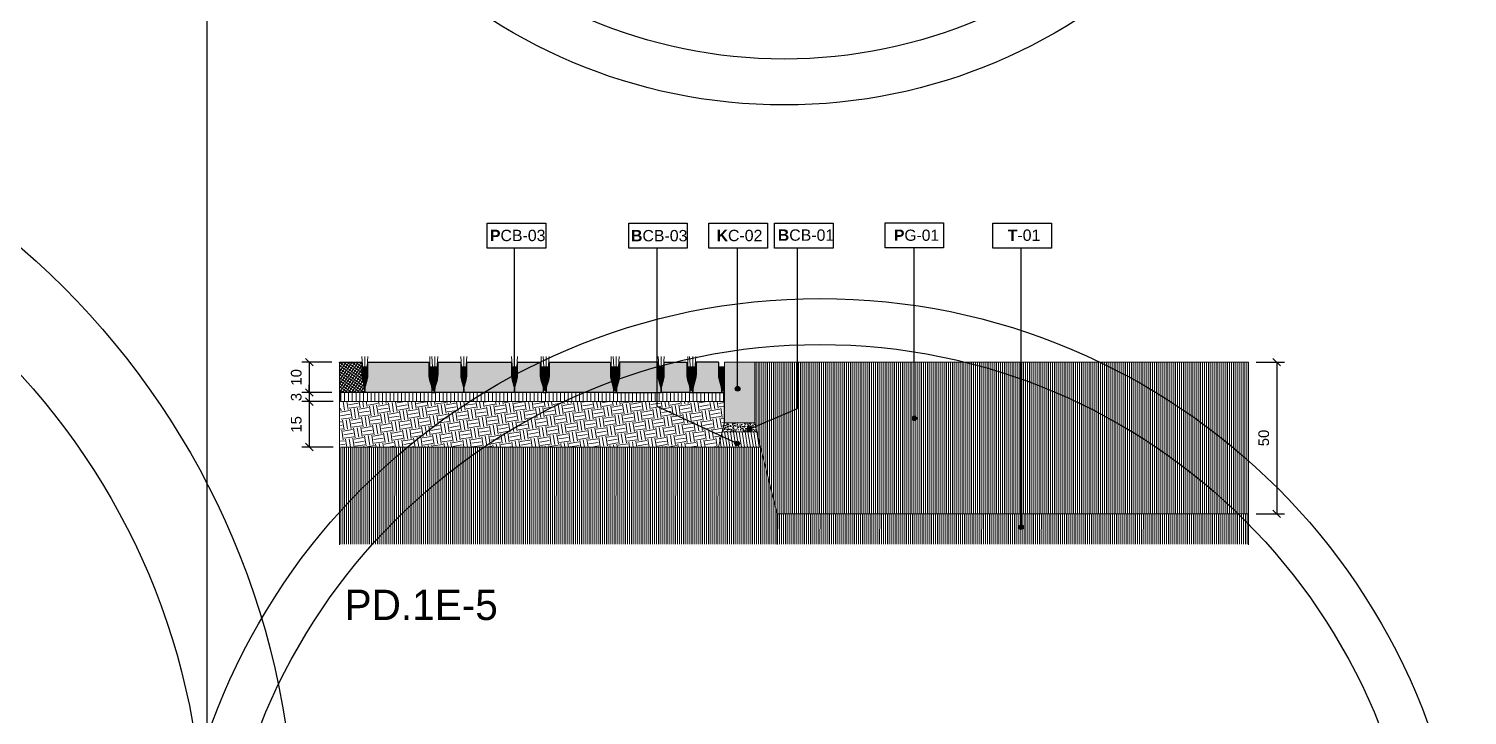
# Model space of a CAD drawing. Header units: metres. Extents: x -325 to 301, y -147 to 149.
# Drawn here: x 21.646 to 26.392, y 76.882 to 79.145 of the extents above; entities that cross this region are included whole.
import ezdxf

# ---------------------------------------------------------------- set-up
doc = ezdxf.new("R2010")
doc.units = ezdxf.units.M
doc.layers.get('Defpoints').update_dxf_attribs({"lineweight": 13})
doc.layers.add('-aux', color=50, linetype='Continuous', plot=False)
doc.layers.add('-AUX_MON', color=3, linetype='Continuous', plot=False)
doc.layers.add('0-TX-1_25', color=7, linetype='Continuous', true_color=0x3f4f7f)
doc.layers.add('3-TR-paviment fort', color=7, linetype='Continuous', true_color=0xd1d1d1)
for name, color, linetype, lineweight, true_color in [('03-TR-Paviment_01_Compacted Ground', 7, 'Continuous', 5, 0xc5a967), ('03-TR-Paviment_05_Open Joint Precast Pavements', 7, 'Continuous', 5, 0xb3b3b3), ('3- TR terra vegetal', 7, 'Continuous', 0, 0xbea68e), ('3-TR sorra granitica', 7, 'Continuous', 0, 0xf2dac9), ('3-TR tot_u', 7, 'Continuous', 5, 0x787878)]:
    doc.layers.add(name, color=color, linetype=linetype, lineweight=lineweight, true_color=true_color)
for name, color, linetype, lineweight in [('1-CM', 7, 'Continuous', 0), ('1-L-GESPA', 64, 'Continuous', 0), ('2-L-secció', 1, 'Continuous', 0), ('3-TR Formigó', 252, 'Continuous', 0), ('3-TR Seleccionat', 44, 'Continuous', 0), ('3-TR Tot-u', 37, 'Continuous', 0)]:
    doc.layers.add(name, color=color, linetype=linetype, lineweight=lineweight)
for name, color, linetype in [('1-L- kodolé', 7, 'Continuous'), ('A-KEYPLAN_HATCH', 7, 'Continuous'), ('A_TEXT_2', 7, 'Continuous')]:
    doc.layers.add(name, color=color, linetype=linetype)
doc.styles.add('Arial_4', font='arial.ttf', dxfattribs={"height": 1.8})
doc.styles.get("Standard").update_dxf_attribs({"font": 'arial.ttf'})
doc.styles.add('x-llegenda materials$0$ENGRAVERS', font='TT0586M.TTF')
doc.dimstyles.new('ISO-25', dxfattribs={"dimtxt": 0.1, "dimasz": 0.1, "dimexe": 0.1, "dimexo": 0.1, "dimgap": 0.1, "dimtad": 1, "dimdec": 0, "dimlfac": 100, "dimzin": 9, "dimtxsty": 'Standard', "dimblk": 'OBLIQUE', "dimcen": 0.1, "dimadec": 0, "dimazin": 0, "dimtfac": 1, "dimtdec": 0, "dimtmove": 0, "dimatfit": 3, "dimldrblk": 'OBLIQUE', "dimfxl": 1, "dimarcsym": 0})
pattern_1 = [(2e-08, (33.2248528, 71.796012), (-9e-13, 0.0025), [])]
pattern_2 = [(2e-08, (75.016862, 54.2084621), (-9e-13, 0.0025), [])]
pattern_3 = [(270, (-0.097126, -4.985418), (0.00635, -9e-19), [])]

# ---------------------------------------------------------------- blocks, each defined once
blk = doc.blocks.new('hatch keyplan 2')
at = {"layer": 'A-KEYPLAN_HATCH'}
blk.add_lwpolyline([(0, 0.00548), (0.01287, 0.00548), (0.01287, 0), (0, 0)], close=True, dxfattribs=at)
blk = doc.blocks.new('hatch keyplan')
at = {"layer": 'A-KEYPLAN_HATCH'}
blk.add_blockref('hatch keyplan 2', (1.43058, 0.85215), dxfattribs=at)
blk = doc.blocks.new('B-CB03')
at = {"layer": 'A-KEYPLAN_HATCH'}
blk.add_blockref('hatch keyplan', (-1.43058, -0.85215), dxfattribs=at)
at = {"layer": 'A_TEXT_2', "insert": (-0.0008, 0.00398), "char_height": 0.0025, "attachment_point": 1}
blk.add_mtext_dynamic_manual_height_columns('\\pi0.00128;{\\fArial|b1|i0|c0|p34;B}CB-03', width=0.0145619, gutter_width=0.015, heights=[0], dxfattribs=at)
blk = doc.blocks.new('K01B')
at = {"layer": 'A-KEYPLAN_HATCH'}
blk.add_blockref('hatch keyplan', (-1.43058, -0.85215), dxfattribs=at)
at = {"layer": 'A_TEXT_2', "insert": (-0.0008, 0.00402), "char_height": 0.0025, "attachment_point": 1}
blk.add_mtext_dynamic_manual_height_columns('\\pi0.00246;{\\fArial|b1|i0|c0|p34;K}C-02', width=0.0145619, gutter_width=0.015, heights=[0], dxfattribs=at)
blk = doc.blocks.new('B-CB01')
at = {"layer": 'A-KEYPLAN_HATCH'}
blk.add_blockref('hatch keyplan', (-1.43058, -0.85215), dxfattribs=at)
at = {"layer": 'A_TEXT_2', "insert": (-0.0008, 0.00411), "char_height": 0.0025, "attachment_point": 1}
blk.add_mtext_dynamic_manual_height_columns('\\pi0.00152;{\\fArial|b1|i0|c0|p34;B}CB-01', width=0.0145619, gutter_width=0.015, heights=[0], dxfattribs=at)
blk = doc.blocks.new('POINT')
at = {"layer": '0-TX-1_25'}
h = blk.add_hatch(dxfattribs=at)
h.set_pattern_fill('ANGLE', color=256)
h.set_pattern_definition([(0, (-83.747, -12.726), (0, 6.985), [5.08, -1.905]), (90, (-83.747, -12.726), (-6.985, 4e-16), [5.08, -1.905])])
edge = h.paths.add_edge_path()
edge.add_arc((0, 0), 0.0075, 0, 360)
h = blk.add_hatch(color=256, dxfattribs=at)
h.dxf.hatch_style = 1
edge = h.paths.add_edge_path()
edge.add_arc((0, 0), 0.0075, 0, 360)
blk.add_circle((0, 0), 0.0075, dxfattribs=at)
blk = doc.blocks.new('T-01')
at = {"layer": 'A-KEYPLAN_HATCH'}
blk.add_blockref('hatch keyplan', (-1.43058, -0.85215), dxfattribs=at)
at = {"layer": 'A_TEXT_2', "insert": (-0.0008, 0.00408), "char_height": 0.0025, "attachment_point": 1}
blk.add_mtext_dynamic_manual_height_columns('\\pi0.00405;{\\fArial|b1|i0|c0|p34;T}-01', width=0.0145619, gutter_width=0.015, heights=[0], dxfattribs=at)
blk = doc.blocks.new('PG01')
at = {"layer": 'A-KEYPLAN_HATCH'}
blk.add_blockref('hatch keyplan', (-1.42958, -0.85215), dxfattribs=at)
at = {"layer": 'A-KEYPLAN_HATCH', "insert": (0.00021, 0.00402), "char_height": 0.0024588, "attachment_point": 1, "line_spacing_factor": 0.938532, "style": 'Arial_4'}
blk.add_mtext_dynamic_manual_height_columns('\\pi0.00276;{\\fArial|b1|i0|c0|p34;P}G-01', width=0.0145619, gutter_width=0.015, heights=[0], dxfattribs=at)
blk = doc.blocks.new('PCB04')
at = {"layer": 'A-KEYPLAN_HATCH'}
blk.add_blockref('hatch keyplan', (-1.42958, -0.85215), dxfattribs=at)
at = {"layer": 'A_TEXT_2', "insert": (0.0002, 0.00403), "char_height": 0.0025, "attachment_point": 1}
blk.add_mtext_dynamic_manual_height_columns('\\pi0.00137;{\\fArial|b1|i0|c0|p34;P}CB-03', width=0.0145619, gutter_width=0.015, heights=[0], dxfattribs=at)
blk = doc.blocks.new('_Oblique')
at = {"color": 0, "lineweight": -2}
blk.add_line((-0.5, -0.5), (0.5, 0.5), dxfattribs=at)
blk = doc.blocks.new('*D1028')
at = {"layer": '0-TX-1_25', "color": 0, "lineweight": -2, "transparency": 16777216}
for p, q in [((22.6458, 78.046), (22.5464, 78.046)), ((22.5714, 78.046), (22.5714, 77.946)), ((22.6458, 77.946), (22.5464, 77.946))]:
    blk.add_line(p, q, dxfattribs=at)
at = {"layer": 'Defpoints', "color": 0, "transparency": 16777216}
for p in [(22.6708, 78.046), (22.5714, 77.946), (22.6708, 77.946)]:
    blk.add_point(p, dxfattribs=at)
at = {"layer": '0-TX-1_25', "color": 0, "lineweight": -2, "transparency": 16777216, "xscale": 0.025, "yscale": 0.025, "zscale": 0.025}
for p, rotation in [((22.5714, 78.046), 90), ((22.5714, 77.946), 270)]:
    blk.add_blockref('_Oblique', p, dxfattribs=dict(at, rotation=rotation))
at = {"layer": '0-TX-1_25', "color": 0, "transparency": 16777216, "insert": (22.5285, 77.996), "char_height": 0.035, "attachment_point": 5, "rotation": 90}
blk.add_mtext('10', dxfattribs=at)
blk = doc.blocks.new('*D1029')
at = {"layer": '0-TX-1_25', "color": 0, "lineweight": -2, "transparency": 16777216}
for p, q in [((22.6458, 77.946), (22.5464, 77.946)), ((22.5714, 77.946), (22.5714, 77.971)), ((22.5714, 77.946), (22.5714, 77.916)), ((22.6458, 77.916), (22.5464, 77.916)), ((22.5714, 77.916), (22.5714, 77.891))]:
    blk.add_line(p, q, dxfattribs=at)
at = {"layer": 'Defpoints', "color": 0, "transparency": 16777216}
for p in [(22.6708, 77.946), (22.5714, 77.916), (22.6708, 77.916)]:
    blk.add_point(p, dxfattribs=at)
at = {"layer": '0-TX-1_25', "color": 0, "lineweight": -2, "transparency": 16777216, "xscale": 0.025, "yscale": 0.025, "zscale": 0.025}
for p, rotation in [((22.5714, 77.946), 270), ((22.5714, 77.916), 90)]:
    blk.add_blockref('_Oblique', p, dxfattribs=dict(at, rotation=rotation))
at = {"layer": '0-TX-1_25', "color": 0, "transparency": 16777216, "insert": (22.5285, 77.931), "char_height": 0.035, "attachment_point": 5, "rotation": 90}
blk.add_mtext('3', dxfattribs=at)
blk = doc.blocks.new('*D1030')
at = {"layer": '0-TX-1_25', "color": 0, "lineweight": -2, "transparency": 16777216}
for p, q in [((22.6499, 77.916), (22.5464, 77.916)), ((22.5714, 77.916), (22.5714, 77.766)), ((22.6499, 77.766), (22.5464, 77.766))]:
    blk.add_line(p, q, dxfattribs=at)
at = {"layer": 'Defpoints', "color": 0, "transparency": 16777216}
for p in [(22.6749, 77.916), (22.5714, 77.766), (22.6749, 77.766)]:
    blk.add_point(p, dxfattribs=at)
at = {"layer": '0-TX-1_25', "color": 0, "lineweight": -2, "transparency": 16777216, "xscale": 0.025, "yscale": 0.025, "zscale": 0.025}
for p, rotation in [((22.5714, 77.916), 90), ((22.5714, 77.766), 270)]:
    blk.add_blockref('_Oblique', p, dxfattribs=dict(at, rotation=rotation))
at = {"layer": '0-TX-1_25', "color": 0, "transparency": 16777216, "insert": (22.5285, 77.841), "char_height": 0.035, "attachment_point": 5, "rotation": 90}
blk.add_mtext('15', dxfattribs=at)
blk = doc.blocks.new('*D1031')
at = {"layer": '0-TX-1_25', "color": 0, "lineweight": -2, "transparency": 16777216}
for p, q in [((25.6958, 78.046), (25.7885, 78.046)), ((25.7635, 78.046), (25.7635, 77.546)), ((25.6958, 77.546), (25.7885, 77.546))]:
    blk.add_line(p, q, dxfattribs=at)
at = {"layer": 'Defpoints', "color": 0, "transparency": 16777216}
for p in [(25.6708, 78.046), (25.6708, 77.546), (25.7635, 77.546)]:
    blk.add_point(p, dxfattribs=at)
at = {"layer": '0-TX-1_25', "color": 0, "lineweight": -2, "transparency": 16777216, "xscale": 0.025, "yscale": 0.025, "zscale": 0.025}
for p, rotation in [((25.7635, 78.046), 90), ((25.7635, 77.546), 270)]:
    blk.add_blockref('_Oblique', p, dxfattribs=dict(at, rotation=rotation))
at = {"layer": '0-TX-1_25', "color": 0, "transparency": 16777216, "insert": (25.7206, 77.796), "char_height": 0.035, "attachment_point": 5, "rotation": 90}
blk.add_mtext('50', dxfattribs=at)

msp = doc.modelspace()

# ---------------------------------------------------------------- hatches: boundary and pattern name
at = {"layer": '03-TR-Paviment_01_Compacted Ground'}
h = msp.add_hatch(dxfattribs=at)
h.set_pattern_fill('ANSI31', color=256, scale=0.002, angle=225, style=0)
h.set_pattern_definition(pattern_3)
h.paths.add_polyline_path([(24.1275, 78.046), (24.0402, 78.046), (24.0402, 77.846), (24.0483, 77.816), (24.1275, 77.8512)])
h = msp.add_hatch(dxfattribs=at)
h.set_pattern_fill('ANSI31', color=256, scale=0.002, angle=225, style=0)
h.set_pattern_definition(pattern_3)
h.paths.add_polyline_path([(24.9201, 78.046), (24.1275, 78.046), (24.1275, 77.8512), (24.0483, 77.816), (24.0606, 77.766), (24.1147, 77.546), (24.9201, 77.546)])
h = msp.add_hatch(dxfattribs=at)
h.set_pattern_fill('ANSI31', color=256, scale=0.002, angle=225, style=0)
h.set_pattern_definition(pattern_3)
h.paths.add_polyline_path([(25.6708, 78.046), (24.9201, 78.046), (24.9201, 77.546), (25.6708, 77.546)])
at = {"layer": '03-TR-Paviment_05_Open Joint Precast Pavements'}
h = msp.add_hatch(dxfattribs=at)
h.set_pattern_fill('_USER', color=256, scale=0.008, angle=234.1752, double=1, pattern_type=0)
h.set_pattern_definition([(234.175244, (-0.097126, -4.985418), (0.006486488, -0.0046824645), []), (324.175244, (-0.097126, -4.985418), (0.0046824645, 0.006486488), [])])
h.paths.add_polyline_path([(22.7449, 78.0452), (22.7441, 78.0452), (22.6708, 78.046), (22.6708, 77.946), (22.6749, 77.946), (22.6749, 77.946), (22.7549, 77.946), (22.7549, 77.9542, 0.069922), (22.753, 77.9676), (22.7471, 77.9883, -0.069923), (22.7449, 78.004)])
h = msp.add_hatch(color=256, dxfattribs=at)
h.dxf.hatch_style = 1
edge = h.paths.add_edge_path()
edge.add_line((22.7549, 77.946), (22.7549, 77.9542))
edge.add_arc((22.8033, 77.9542), 0.0484, 164.001, 180, ccw=False)
edge.add_line((22.7568, 77.9676), (22.7627, 77.9883))
edge.add_arc((22.7078, 78.004), 0.0571, 344.001, 360)
edge.add_line((22.7649, 78.004), (22.7649, 78.0452))
edge.add_line((22.7649, 78.0452), (22.7657, 78.0452))
edge.add_line((22.7657, 78.0452), (22.7657, 78.046))
edge.add_line((22.7657, 78.046), (22.9653, 78.046))
edge.add_line((22.9653, 78.046), (22.9653, 78.0452))
edge.add_line((22.9653, 78.0452), (22.9661, 78.0452))
edge.add_line((22.9661, 78.0452), (22.9661, 78.004))
edge.add_arc((23.0232, 78.004), 0.0571, 180, 195.999)
edge.add_line((22.9683, 77.9883), (22.9743, 77.9676))
edge.add_arc((22.9277, 77.9542), 0.0484, 0, 15.999, ccw=False)
edge.add_line((22.9761, 77.9542), (22.9761, 77.946))
edge.add_line((22.9761, 77.946), (22.7549, 77.946))
h = msp.add_hatch(color=256, dxfattribs=at)
h.dxf.hatch_style = 1
edge = h.paths.add_edge_path()
edge.add_line((22.9861, 77.946), (22.9861, 77.9542))
edge.add_arc((23.0346, 77.9542), 0.0484, 164.001, 180, ccw=False)
edge.add_line((22.988, 77.9676), (22.994, 77.9883))
edge.add_arc((22.939, 78.004), 0.0571, 344.001, 360)
edge.add_line((22.9962, 78.004), (22.9962, 78.0452))
edge.add_line((22.9962, 78.0452), (22.997, 78.0452))
edge.add_line((22.997, 78.0452), (22.997, 78.046))
edge.add_line((22.997, 78.046), (23.0703, 78.046))
edge.add_line((23.0703, 78.046), (23.0703, 78.0452))
edge.add_line((23.0703, 78.0452), (23.0711, 78.0452))
edge.add_line((23.0711, 78.0452), (23.0711, 78.004))
edge.add_arc((23.1282, 78.004), 0.0571, 180, 195.999)
edge.add_line((23.0733, 77.9883), (23.0792, 77.9676))
edge.add_arc((23.0327, 77.9542), 0.0484, 0, 15.999, ccw=False)
edge.add_line((23.0811, 77.9542), (23.0811, 77.946))
edge.add_line((23.0811, 77.946), (22.9861, 77.946))
h = msp.add_hatch(color=256, dxfattribs=at)
h.dxf.hatch_style = 1
edge = h.paths.add_edge_path()
edge.add_line((23.0811, 77.946), (23.0811, 77.9542))
edge.add_arc((23.1295, 77.9542), 0.0484, 164.001, 180, ccw=False)
edge.add_line((23.083, 77.9676), (23.0889, 77.9883))
edge.add_arc((23.034, 78.004), 0.0571, 344.001, 360)
edge.add_line((23.0911, 78.004), (23.0911, 78.0452))
edge.add_line((23.0911, 78.0452), (23.0919, 78.0452))
edge.add_line((23.0919, 78.0452), (23.0919, 78.046))
edge.add_line((23.0919, 78.046), (23.2378, 78.046))
edge.add_line((23.2378, 78.046), (23.2378, 78.0452))
edge.add_line((23.2378, 78.0452), (23.2386, 78.0452))
edge.add_line((23.2386, 78.0452), (23.2386, 78.004))
edge.add_arc((23.2957, 78.004), 0.0571, 180, 195.999)
edge.add_line((23.2408, 77.9883), (23.2467, 77.9676))
edge.add_arc((23.2002, 77.9542), 0.0484, 0, 15.999, ccw=False)
edge.add_line((23.2486, 77.9542), (23.2486, 77.946))
edge.add_line((23.2486, 77.946), (23.0811, 77.946))
h = msp.add_hatch(color=256, dxfattribs=at)
h.dxf.hatch_style = 1
edge = h.paths.add_edge_path()
edge.add_line((23.2486, 77.946), (23.2486, 77.9542))
edge.add_arc((23.297, 77.9542), 0.0484, 164.001, 180, ccw=False)
edge.add_line((23.2505, 77.9676), (23.2564, 77.9883))
edge.add_arc((23.2015, 78.004), 0.0571, 344.001, 360)
edge.add_line((23.2586, 78.004), (23.2586, 78.0452))
edge.add_line((23.2586, 78.0452), (23.2594, 78.0452))
edge.add_line((23.2594, 78.0452), (23.2594, 78.046))
edge.add_line((23.2594, 78.046), (23.3327, 78.046))
edge.add_line((23.3327, 78.046), (23.3327, 78.0452))
edge.add_line((23.3327, 78.0452), (23.3335, 78.0452))
edge.add_line((23.3335, 78.0452), (23.3335, 78.004))
edge.add_arc((23.3907, 78.004), 0.0571, 180, 195.999)
edge.add_line((23.3357, 77.9883), (23.3417, 77.9676))
edge.add_arc((23.2951, 77.9542), 0.0484, 0, 15.999, ccw=False)
edge.add_line((23.3436, 77.9542), (23.3436, 77.946))
edge.add_line((23.3436, 77.946), (23.2486, 77.946))
h = msp.add_hatch(color=256, dxfattribs=at)
h.dxf.hatch_style = 1
edge = h.paths.add_edge_path()
edge.add_line((23.3536, 77.946), (23.3536, 77.9542))
edge.add_arc((23.402, 77.9542), 0.0484, 164.001, 180, ccw=False)
edge.add_line((23.3554, 77.9676), (23.3614, 77.9883))
edge.add_arc((23.3064, 78.004), 0.0571, 344.001, 360)
edge.add_line((23.3636, 78.004), (23.3636, 78.0452))
edge.add_line((23.3636, 78.0452), (23.3644, 78.0452))
edge.add_line((23.3644, 78.0452), (23.3644, 78.046))
edge.add_line((23.3644, 78.046), (23.564, 78.046))
edge.add_line((23.564, 78.046), (23.564, 78.0452))
edge.add_line((23.564, 78.0452), (23.5648, 78.0452))
edge.add_line((23.5648, 78.0452), (23.5648, 78.004))
edge.add_arc((23.6219, 78.004), 0.0571, 180, 195.999)
edge.add_line((23.567, 77.9883), (23.5729, 77.9676))
edge.add_arc((23.5264, 77.9542), 0.0484, 0, 15.999, ccw=False)
edge.add_line((23.5748, 77.9542), (23.5748, 77.946))
edge.add_line((23.5748, 77.946), (23.3536, 77.946))
h = msp.add_hatch(color=256, dxfattribs=at)
h.dxf.hatch_style = 1
edge = h.paths.add_edge_path()
edge.add_line((23.7324, 77.946), (23.7324, 77.9542))
edge.add_arc((23.6839, 77.9542), 0.0484, 0, 15.999)
edge.add_line((23.7305, 77.9676), (23.7245, 77.9883))
edge.add_arc((23.7795, 78.004), 0.0571, 180, 195.999, ccw=False)
edge.add_line((23.7223, 78.004), (23.7223, 78.0452))
edge.add_line((23.7223, 78.0452), (23.7215, 78.0452))
edge.add_line((23.7215, 78.0452), (23.7215, 78.046))
edge.add_line((23.7215, 78.046), (23.5957, 78.046))
edge.add_line((23.5957, 78.046), (23.5957, 78.0452))
edge.add_line((23.5957, 78.0452), (23.5949, 78.0452))
edge.add_line((23.5949, 78.0452), (23.5949, 78.004))
edge.add_arc((23.5378, 78.004), 0.0571, 344.001, 360, ccw=False)
edge.add_line((23.5927, 77.9883), (23.5867, 77.9676))
edge.add_arc((23.6333, 77.9542), 0.0484, 164.001, 180)
edge.add_line((23.5849, 77.9542), (23.5849, 77.946))
edge.add_line((23.5849, 77.946), (23.7324, 77.946))
h = msp.add_hatch(color=256, dxfattribs=at)
h.dxf.hatch_style = 1
edge = h.paths.add_edge_path()
edge.add_line((23.7324, 77.946), (23.7324, 77.9542))
edge.add_arc((23.7808, 77.9542), 0.0484, 164.001, 180, ccw=False)
edge.add_line((23.7342, 77.9676), (23.7402, 77.9883))
edge.add_arc((23.6852, 78.004), 0.0571, 344.001, 360)
edge.add_line((23.7424, 78.004), (23.7424, 78.0452))
edge.add_line((23.7424, 78.0452), (23.7432, 78.0452))
edge.add_line((23.7432, 78.0452), (23.7432, 78.046))
edge.add_line((23.7432, 78.046), (23.8165, 78.046))
edge.add_line((23.8165, 78.046), (23.8165, 78.0452))
edge.add_line((23.8165, 78.0452), (23.8173, 78.0452))
edge.add_line((23.8173, 78.0452), (23.8173, 78.004))
edge.add_arc((23.8744, 78.004), 0.0571, 180, 195.999)
edge.add_line((23.8195, 77.9883), (23.8254, 77.9676))
edge.add_arc((23.7789, 77.9542), 0.0484, 0, 15.999, ccw=False)
edge.add_line((23.8273, 77.9542), (23.8273, 77.946))
edge.add_line((23.8273, 77.946), (23.7324, 77.946))
h = msp.add_hatch(color=256, dxfattribs=at)
h.dxf.hatch_style = 1
edge = h.paths.add_edge_path()
edge.add_line((23.9323, 77.946), (23.9323, 77.9542))
edge.add_arc((23.8839, 77.9542), 0.0484, 360, 375.999)
edge.add_line((23.9304, 77.9676), (23.9245, 77.9883))
edge.add_arc((23.9794, 78.004), 0.0571, 180, 195.999, ccw=False)
edge.add_line((23.9222, 78.004), (23.9222, 78.0452))
edge.add_line((23.9222, 78.0452), (23.9214, 78.0452))
edge.add_line((23.9214, 78.0452), (23.9214, 78.046))
edge.add_line((23.9214, 78.046), (23.8482, 78.046))
edge.add_line((23.8482, 78.046), (23.8482, 78.0452))
edge.add_line((23.8482, 78.0452), (23.8474, 78.0452))
edge.add_line((23.8474, 78.0452), (23.8474, 78.004))
edge.add_arc((23.7902, 78.004), 0.0571, 344.001, 360, ccw=False)
edge.add_line((23.8451, 77.9883), (23.8392, 77.9676))
edge.add_arc((23.8857, 77.9542), 0.0484, 164.001, 180)
edge.add_line((23.8373, 77.9542), (23.8373, 77.946))
edge.add_line((23.8373, 77.946), (23.9323, 77.946))
at = {"layer": '3- TR terra vegetal'}
h = msp.add_hatch(dxfattribs=at)
h.set_pattern_fill('_USER', color=256, scale=0.0025, angle=-35.6465, style=0, pattern_type=0)
h.set_pattern_definition(pattern_2)
edge = h.paths.add_edge_path()
edge.add_line((22.7549, 77.946), (22.7549, 77.9542))
edge.add_arc((22.8033, 77.9542), 0.0484, 164.001, 180, ccw=False)
edge.add_line((22.7568, 77.9676), (22.7627, 77.9883))
edge.add_arc((22.7078, 78.004), 0.0571, 344.001, 360)
edge.add_line((22.7649, 78.004), (22.7649, 78.0296))
edge.add_line((22.7649, 78.0296), (22.7449, 78.0296))
edge.add_line((22.7449, 78.0296), (22.7449, 78.004))
edge.add_arc((22.802, 78.004), 0.0571, 180, 195.999)
edge.add_line((22.7471, 77.9883), (22.753, 77.9676))
edge.add_arc((22.7065, 77.9542), 0.0484, 0, 15.999, ccw=False)
edge.add_line((22.7549, 77.9542), (22.7549, 77.946))
h = msp.add_hatch(dxfattribs=at)
h.set_pattern_fill('_USER', color=256, scale=0.0025, angle=-35.6465, style=0, pattern_type=0)
h.set_pattern_definition(pattern_2)
edge = h.paths.add_edge_path()
edge.add_line((22.9761, 77.946), (22.9861, 77.946))
edge.add_line((22.9861, 77.946), (22.9861, 77.9542))
edge.add_arc((23.0346, 77.9542), 0.0484, 164.001, 180, ccw=False)
edge.add_line((22.988, 77.9676), (22.994, 77.9883))
edge.add_arc((22.939, 78.004), 0.0571, 344.001, 360)
edge.add_line((22.9962, 78.004), (22.9962, 78.0296))
edge.add_line((22.9962, 78.0296), (22.9661, 78.0296))
edge.add_line((22.9661, 78.0296), (22.9661, 78.004))
edge.add_arc((23.0232, 78.004), 0.0571, 180, 195.999)
edge.add_line((22.9683, 77.9883), (22.9743, 77.9676))
edge.add_arc((22.9277, 77.9542), 0.0484, 0, 15.999, ccw=False)
edge.add_line((22.9761, 77.9542), (22.9761, 77.946))
edge.add_line((22.9761, 77.946), (22.9861, 77.946))
h = msp.add_hatch(dxfattribs=at)
h.set_pattern_fill('_USER', color=256, scale=0.0025, angle=-35.6465, style=0, pattern_type=0)
h.set_pattern_definition(pattern_1)
edge = h.paths.add_edge_path()
edge.add_line((23.0811, 77.946), (23.0811, 77.9542))
edge.add_arc((23.1295, 77.9542), 0.0484, 164.001, 180, ccw=False)
edge.add_line((23.083, 77.9676), (23.0889, 77.9883))
edge.add_arc((23.034, 78.004), 0.0571, 344.001, 360)
edge.add_line((23.0911, 78.004), (23.0911, 78.0296))
edge.add_line((23.0911, 78.0296), (23.0711, 78.0296))
edge.add_line((23.0711, 78.0296), (23.0711, 78.004))
edge.add_arc((23.1282, 78.004), 0.0571, 180, 195.999)
edge.add_line((23.0733, 77.9883), (23.0792, 77.9676))
edge.add_arc((23.0327, 77.9542), 0.0484, 0, 15.999, ccw=False)
edge.add_line((23.0811, 77.9542), (23.0811, 77.946))
h = msp.add_hatch(dxfattribs=at)
h.set_pattern_fill('_USER', color=256, scale=0.0025, angle=-35.6465, style=0, pattern_type=0)
h.set_pattern_definition(pattern_1)
edge = h.paths.add_edge_path()
edge.add_line((23.2486, 77.946), (23.2486, 77.9542))
edge.add_arc((23.297, 77.9542), 0.0484, 164.001, 180, ccw=False)
edge.add_line((23.2505, 77.9676), (23.2564, 77.9883))
edge.add_arc((23.2015, 78.004), 0.0571, 344.001, 360)
edge.add_line((23.2586, 78.004), (23.2586, 78.0296))
edge.add_line((23.2586, 78.0296), (23.2386, 78.0296))
edge.add_line((23.2386, 78.0296), (23.2386, 78.004))
edge.add_arc((23.2957, 78.004), 0.0571, 180, 195.999)
edge.add_line((23.2408, 77.9883), (23.2467, 77.9676))
edge.add_arc((23.2002, 77.9542), 0.0484, 0, 15.999, ccw=False)
edge.add_line((23.2486, 77.9542), (23.2486, 77.946))
h = msp.add_hatch(dxfattribs=at)
h.set_pattern_fill('_USER', color=256, scale=0.0025, angle=-35.6465, style=0, pattern_type=0)
h.set_pattern_definition(pattern_1)
edge = h.paths.add_edge_path()
edge.add_line((23.3436, 77.946), (23.3536, 77.946))
edge.add_line((23.3536, 77.946), (23.3536, 77.9542))
edge.add_arc((23.402, 77.9542), 0.0484, 164.001, 180, ccw=False)
edge.add_line((23.3554, 77.9676), (23.3614, 77.9883))
edge.add_arc((23.3064, 78.004), 0.0571, 344.001, 360)
edge.add_line((23.3636, 78.004), (23.3636, 78.0296))
edge.add_line((23.3636, 78.0296), (23.3335, 78.0296))
edge.add_line((23.3335, 78.0296), (23.3335, 78.004))
edge.add_arc((23.3907, 78.004), 0.0571, 180, 195.999)
edge.add_line((23.3357, 77.9883), (23.3417, 77.9676))
edge.add_arc((23.2951, 77.9542), 0.0484, 0, 15.999, ccw=False)
edge.add_line((23.3436, 77.9542), (23.3436, 77.946))
edge.add_line((23.3436, 77.946), (23.3536, 77.946))
h = msp.add_hatch(dxfattribs=at)
h.set_pattern_fill('_USER', color=256, scale=0.0025, angle=-35.6465, style=0, pattern_type=0)
h.set_pattern_definition(pattern_1)
edge = h.paths.add_edge_path()
edge.add_line((23.5749, 77.946), (23.5849, 77.946))
edge.add_line((23.5849, 77.946), (23.5849, 77.9542))
edge.add_arc((23.6333, 77.9542), 0.0484, 164.001, 180, ccw=False)
edge.add_line((23.5867, 77.9676), (23.5927, 77.9883))
edge.add_arc((23.5378, 78.004), 0.0571, 344.001, 360)
edge.add_line((23.5949, 78.004), (23.5949, 78.0296))
edge.add_line((23.5949, 78.0296), (23.5648, 78.0296))
edge.add_line((23.5648, 78.0296), (23.5648, 78.004))
edge.add_arc((23.622, 78.004), 0.0571, 180, 195.999)
edge.add_line((23.567, 77.9883), (23.573, 77.9676))
edge.add_arc((23.5264, 77.9542), 0.0484, 0, 15.999, ccw=False)
edge.add_line((23.5749, 77.9542), (23.5749, 77.946))
edge.add_line((23.5749, 77.946), (23.5849, 77.946))
h = msp.add_hatch(dxfattribs=at)
h.set_pattern_fill('_USER', color=256, scale=0.0025, angle=-35.6465, style=0, pattern_type=0)
h.set_pattern_definition(pattern_1)
edge = h.paths.add_edge_path()
edge.add_line((23.7324, 77.946), (23.7324, 77.9542))
edge.add_arc((23.7808, 77.9542), 0.0484, 164.001, 180, ccw=False)
edge.add_line((23.7342, 77.9676), (23.7402, 77.9883))
edge.add_arc((23.6852, 78.004), 0.0571, 344.001, 360)
edge.add_line((23.7424, 78.004), (23.7424, 78.0296))
edge.add_line((23.7424, 78.0296), (23.7223, 78.0296))
edge.add_line((23.7223, 78.0296), (23.7223, 78.004))
edge.add_arc((23.7795, 78.004), 0.0571, 180, 195.999)
edge.add_line((23.7245, 77.9883), (23.7305, 77.9676))
edge.add_arc((23.6839, 77.9542), 0.0484, 0, 15.999, ccw=False)
edge.add_line((23.7324, 77.9542), (23.7324, 77.946))
h = msp.add_hatch(dxfattribs=at)
h.set_pattern_fill('_USER', color=256, scale=0.0025, angle=-35.6465, style=0, pattern_type=0)
h.set_pattern_definition(pattern_1)
edge = h.paths.add_edge_path()
edge.add_line((23.8273, 77.946), (23.8373, 77.946))
edge.add_line((23.8373, 77.946), (23.8373, 77.9542))
edge.add_arc((23.8857, 77.9542), 0.0484, 164.001, 180, ccw=False)
edge.add_line((23.8392, 77.9676), (23.8451, 77.9883))
edge.add_arc((23.7902, 78.004), 0.0571, 344.001, 360)
edge.add_line((23.8474, 78.004), (23.8474, 78.0296))
edge.add_line((23.8474, 78.0296), (23.8173, 78.0296))
edge.add_line((23.8173, 78.0296), (23.8173, 78.004))
edge.add_arc((23.8744, 78.004), 0.0571, 180, 195.999)
edge.add_line((23.8195, 77.9883), (23.8254, 77.9676))
edge.add_arc((23.7789, 77.9542), 0.0484, 0, 15.999, ccw=False)
edge.add_line((23.8273, 77.9542), (23.8273, 77.946))
edge.add_line((23.8273, 77.946), (23.8373, 77.946))
h = msp.add_hatch(dxfattribs=at)
h.set_pattern_fill('_USER', color=256, scale=0.0025, angle=-35.6465, style=0, pattern_type=0)
h.set_pattern_definition([(2e-08, (33.3298159, 71.796012), (-9e-13, 0.0025), [])])
edge = h.paths.add_edge_path()
edge.add_line((23.9323, 77.946), (23.9402, 77.946))
edge.add_line((23.9402, 77.946), (23.9402, 78.0296))
edge.add_line((23.9402, 78.0296), (23.9222, 78.0296))
edge.add_line((23.9222, 78.0296), (23.9222, 78.004))
edge.add_arc((23.9794, 78.004), 0.0571, 180, 195.999)
edge.add_line((23.9245, 77.9883), (23.9304, 77.9676))
edge.add_arc((23.8839, 77.9542), 0.0484, 0, 15.999, ccw=False)
edge.add_line((23.9323, 77.9542), (23.9323, 77.946))
edge.add_line((23.9323, 77.946), (23.9402, 77.946))
at = {"layer": '3-TR Formigó'}
h = msp.add_hatch(dxfattribs=at)
h.set_pattern_fill('ANSI31', color=256, scale=0.003, angle=234.1752, style=0)
h.set_pattern_definition([(279.17524, (26.825063, 77.646015), (0.00940313, 0.001518806), [])])
h.paths.add_polyline_path([(24.0529, 77.816), (23.9335, 77.816), (23.9212, 77.766), (24.0606, 77.766)])
at = {"layer": '3-TR Seleccionat'}
h = msp.add_hatch(dxfattribs=at)
h.set_pattern_fill('ANSI31', color=256, scale=0.002, angle=225, style=0)
h.set_pattern_definition([(270, (441100.215817, -650759.020418), (-0.00635, -2e-18), [])])
h.paths.add_polyline_path([(22.6749, 77.766), (22.6749, 77.446), (25.6718, 77.446), (25.6698, 77.546), (24.1147, 77.546), (24.0606, 77.766), (23.9042, 77.766)])
at = {"layer": '3-TR sorra granitica'}
h = msp.add_hatch(dxfattribs=at)
h.set_pattern_fill('LINE', color=256, scale=0.1, angle=54.3535, style=0)
h.set_pattern_definition([(90, (46.43808, 286.101664), (-0.0125, -5e-12), [])])
h.paths.add_polyline_path([(23.9402, 77.916), (22.6749, 77.916), (22.6749, 77.946), (23.9402, 77.946)])
at = {"layer": '3-TR Tot-u'}
h = msp.add_hatch(dxfattribs=at)
h.set_pattern_fill('EARTH', color=256, scale=0.005, angle=-80.8248, style=0)
h.set_pattern_definition([(279.175244, (-159.439164, 34.383526), (0.036406452, -0.0262810815), [0.03175, -0.03175]), (279.175244, (-159.42741, 34.385424), (0.036406452, -0.0262810815), [0.03175, -0.03175]), (279.175244, (-159.415656, 34.387323), (0.036406452, -0.0262810815), [0.03175, -0.03175]), (9.175244, (-159.411106, 34.384038), (0.0262810815, 0.036406452), [0.03175, -0.03175]), (9.175244, (-159.409207, 34.372284), (0.0262810815, 0.036406452), [0.03175, -0.03175]), (9.175244, (-159.40731, 34.36053), (0.0262810815, 0.036406452), [0.03175, -0.03175])])
h.paths.add_polyline_path([(22.6749, 77.766), (23.9212, 77.766), (23.9402, 77.846), (23.9402, 77.916), (22.6749, 77.916)])
at = {"layer": '3-TR tot_u'}
h = msp.add_hatch(dxfattribs=at)
h.set_pattern_fill('AR-CONC', color=256, scale=9e-05, angle=90.2664)
h.set_pattern_definition([(140.266414, (-59.495574, 55.02063), (0.0013582613, 0.0164031132), [0.0017145, -0.0188595]), (85.266414, (-59.495574, 55.02063), (-0.0171801815, -0.0032518273), [0.0013716, -0.0150876526]), (190.71786, (-59.49546, 55.021996), (-0.0158219194, 0.0131512858), [0.0014571008, -0.016028122]), (136.450614, (-59.500146, 55.020608), (0.003670327, 0.024414444), [0.00257175, -0.02828925]), (186.901972, (-59.49984, 55.022643), (-0.0223674596, 0.021262598), [0.002185652, -0.024042205]), (81.450565, (-59.500146, 55.020608), (-0.0223674596, 0.021262598), [0.002057397, -0.022631376]), (111.266414, (-59.499013, 55.0229), (0.0091403206, 0.0136879438), [0.0017145, -0.0188595]), (56.266414, (-59.499013, 55.0229), (-0.0166026007, 0.0054850432), [0.0013716, -0.0150876]), (161.71786, (-59.498252, 55.02404), (-0.0074622802, 0.019172987), [0.0014571008, -0.0160280944]), (127.766414, (-59.4955737, 55.0206294), (-0.00761116375, 0.0002425866), [0, -0.01490472, 0, -0.0153162, 0, -0.01514475]), (97.766414, (-59.495574, 55.020629), (-0.009044117, 0.0059717809), [0, -0.00873252, 0, -0.01456182, 0, -0.00577215]), (57.766414, (-59.49555, 55.0155316), (0.0004588393, 0.012205419), [0, -0.005715, 0, -0.0178308, 0, -0.0236601]), (47.766414, (-59.495539, 55.013246), (-0.0023503487, 0.0133208417), [0, -0.0074295, 0, -0.01184148, 0, -0.0168021])])
h.paths.add_polyline_path([(24.0483, 77.816), (24.0409, 77.846), (23.9412, 77.8459), (23.9335, 77.816)])
at = {"layer": '3-TR-paviment fort'}
msp.add_hatch(color=256, dxfattribs=at).paths.add_polyline_path([(24.0409, 78.046), (23.9409, 78.046), (23.9409, 77.846), (24.0409, 77.846)])

# ---------------------------------------------------------------- linework, layer by layer
at = {"layer": '-aux'}
msp.add_lwpolyline([(22.2345, 3.4567), (22.2345, 133.4567)], dxfattribs=at)
for points in [[(22.7549, 77.946), (22.7549, 77.946), (22.7549, 77.9542, -0.069923), (22.7568, 77.9676), (22.7627, 77.9883, 0.069923), (22.7649, 78.004), (22.7649, 78.0296), (22.7449, 78.0296), (22.7449, 78.004, 0.069923), (22.7471, 77.9883), (22.753, 77.9676, -0.069923), (22.7549, 77.9542), (22.7549, 77.946), (22.7549, 77.946)], [(22.9761, 77.946), (22.9861, 77.946), (22.9861, 77.9542, -0.069923), (22.988, 77.9676), (22.994, 77.9883, 0.069923), (22.9962, 78.004), (22.9962, 78.0296), (22.9661, 78.0296), (22.9661, 78.004, 0.069923), (22.9683, 77.9883), (22.9743, 77.9676, -0.069923), (22.9761, 77.9542), (22.9761, 77.946), (22.9861, 77.946)], [(23.0811, 77.946), (23.0811, 77.946), (23.0811, 77.9542, -0.069923), (23.083, 77.9676), (23.0889, 77.9883, 0.069923), (23.0911, 78.004), (23.0911, 78.0296), (23.0711, 78.0296), (23.0711, 78.004, 0.069923), (23.0733, 77.9883), (23.0792, 77.9676, -0.069923), (23.0811, 77.9542), (23.0811, 77.946), (23.0811, 77.946)], [(23.2486, 77.946), (23.2486, 77.946), (23.2486, 77.9542, -0.069923), (23.2505, 77.9676), (23.2564, 77.9883, 0.069923), (23.2586, 78.004), (23.2586, 78.0296), (23.2386, 78.0296), (23.2386, 78.004, 0.069923), (23.2408, 77.9883), (23.2467, 77.9676, -0.069923), (23.2486, 77.9542), (23.2486, 77.946), (23.2486, 77.946)], [(23.3436, 77.946), (23.3536, 77.946), (23.3536, 77.9542, -0.069923), (23.3554, 77.9676), (23.3614, 77.9883, 0.069923), (23.3636, 78.004), (23.3636, 78.0296), (23.3335, 78.0296), (23.3335, 78.004, 0.069923), (23.3357, 77.9883), (23.3417, 77.9676, -0.069923), (23.3436, 77.9542), (23.3436, 77.946), (23.3536, 77.946)], [(23.5749, 77.946), (23.5849, 77.946), (23.5849, 77.9542, -0.069923), (23.5867, 77.9676), (23.5927, 77.9883, 0.069923), (23.5949, 78.004), (23.5949, 78.0296), (23.5648, 78.0296), (23.5648, 78.004, 0.069923), (23.567, 77.9883), (23.573, 77.9676, -0.069923), (23.5749, 77.9542), (23.5749, 77.946), (23.5849, 77.946)], [(23.7324, 77.946), (23.7324, 77.946), (23.7324, 77.9542, -0.069923), (23.7342, 77.9676), (23.7402, 77.9883, 0.069923), (23.7424, 78.004), (23.7424, 78.0296), (23.7223, 78.0296), (23.7223, 78.004, 0.069923), (23.7245, 77.9883), (23.7305, 77.9676, -0.069923), (23.7324, 77.9542), (23.7324, 77.946), (23.7324, 77.946)], [(23.8273, 77.946), (23.8373, 77.946), (23.8373, 77.9542, -0.069923), (23.8392, 77.9676), (23.8451, 77.9883, 0.069923), (23.8474, 78.004), (23.8474, 78.0296), (23.8173, 78.0296), (23.8173, 78.004, 0.069923), (23.8195, 77.9883), (23.8254, 77.9676, -0.069923), (23.8273, 77.9542), (23.8273, 77.946), (23.8373, 77.946)], [(23.9323, 77.946), (23.9402, 77.946), (23.9402, 78.0296), (23.9222, 78.0296), (23.9222, 78.004, 0.069923), (23.9245, 77.9883), (23.9304, 77.9676, -0.069923), (23.9323, 77.9542), (23.9323, 77.946), (23.9402, 77.946)]]:
    msp.add_lwpolyline(points, format="xyb", dxfattribs=at)
at = {"layer": '-AUX_MON'}
for centre, radius in [((24.1383, 80.6899), 1.7958), ((24.1383, 80.6899), 1.6443), ((19.9188, 76.4502), 2.6054), ((19.9188, 76.4502), 2.3037), ((24.2564, 76.1204), 2.1356), ((24.2564, 76.1204), 1.984)]:
    msp.add_circle(centre, radius, dxfattribs=at)
at = {"layer": '0-TX-1_25'}
for points in [[(23.2486, 78.0074), (23.2486, 78.4222)], [(23.9833, 77.778), (23.7189, 77.9004), (23.7189, 78.4221)], [(23.9846, 77.9584), (23.9846, 78.4221)], [(24.0232, 77.8254), (24.1817, 77.8935), (24.1817, 78.4222)], [(24.5676, 77.8607), (24.5676, 78.4228)], [(24.9201, 77.502), (24.9201, 78.4222)]]:
    msp.add_lwpolyline(points, dxfattribs=at)
at = {"layer": '1-CM'}
for p, q in [((23.9402, 77.916), (22.6749, 77.916)), ((23.9402, 77.846), (23.9402, 77.916)), ((23.9212, 77.766), (23.9402, 77.846)), ((22.6749, 77.766), (23.9042, 77.766))]:
    msp.add_line(p, q, dxfattribs=at)
for points in [[(23.9409, 77.846), (24.0409, 77.846), (24.0409, 78.046), (23.9409, 78.046)], [(23.9402, 77.916), (22.6749, 77.916), (22.6749, 77.946), (23.9402, 77.946)], [(23.9409, 77.846), (23.9212, 77.766), (24.0606, 77.766), (24.0409, 77.846)]]:
    msp.add_lwpolyline(points, close=True, dxfattribs=at)
for points in [[(24.0402, 78.046), (25.6708, 78.046)], [(24.0483, 77.816), (23.9335, 77.816)], [(25.6708, 77.546), (24.1147, 77.546), (24.0606, 77.766), (23.9042, 77.766)], [(24.1147, 77.546), (24.1147, 77.4446)]]:
    msp.add_lwpolyline(points, dxfattribs=at)
at = {"layer": '1-L- kodolé'}
msp.add_lwpolyline([(22.6708, 78.0452), (22.6708, 78.046), (22.7441, 78.046), (22.7441, 78.0452), (22.7449, 78.0452), (22.7449, 78.004, 0.069923), (22.7471, 77.9883), (22.753, 77.9676, -0.069923), (22.7549, 77.9542), (22.7549, 77.946), (22.6708, 77.946)], format="xyb", dxfattribs=at)
for points in [[(22.7549, 77.946), (22.7549, 77.9542, -0.069923), (22.7568, 77.9676), (22.7627, 77.9883, 0.069923), (22.7649, 78.004), (22.7649, 78.0452), (22.7657, 78.0452), (22.7657, 78.046), (22.9653, 78.046), (22.9653, 78.0452), (22.9661, 78.0452), (22.9661, 78.004, 0.069923), (22.9683, 77.9883), (22.9743, 77.9676, -0.069923), (22.9761, 77.9542), (22.9761, 77.946)], [(22.9861, 77.946), (22.9861, 77.9542, -0.069923), (22.988, 77.9676), (22.994, 77.9883, 0.069923), (22.9962, 78.004), (22.9962, 78.0452), (22.997, 78.0452), (22.997, 78.046), (23.0703, 78.046), (23.0703, 78.0452), (23.0711, 78.0452), (23.0711, 78.004, 0.069923), (23.0733, 77.9883), (23.0792, 77.9676, -0.069923), (23.0811, 77.9542), (23.0811, 77.946)], [(23.0811, 77.946), (23.0811, 77.9542, -0.069923), (23.083, 77.9676), (23.0889, 77.9883, 0.069923), (23.0911, 78.004), (23.0911, 78.0452), (23.0919, 78.0452), (23.0919, 78.046), (23.2378, 78.046), (23.2378, 78.0452), (23.2386, 78.0452), (23.2386, 78.004, 0.069923), (23.2408, 77.9883), (23.2467, 77.9676, -0.069923), (23.2486, 77.9542), (23.2486, 77.946)], [(23.2486, 77.946), (23.2486, 77.9542, -0.069923), (23.2505, 77.9676), (23.2564, 77.9883, 0.069923), (23.2586, 78.004), (23.2586, 78.0452), (23.2594, 78.0452), (23.2594, 78.046), (23.3327, 78.046), (23.3327, 78.0452), (23.3335, 78.0452), (23.3335, 78.004, 0.069923), (23.3357, 77.9883), (23.3417, 77.9676, -0.069923), (23.3436, 77.9542), (23.3436, 77.946)], [(23.3536, 77.946), (23.3536, 77.9542, -0.069923), (23.3554, 77.9676), (23.3614, 77.9883, 0.069923), (23.3636, 78.004), (23.3636, 78.0452), (23.3644, 78.0452), (23.3644, 78.046), (23.564, 78.046), (23.564, 78.0452), (23.5648, 78.0452), (23.5648, 78.004, 0.069923), (23.567, 77.9883), (23.5729, 77.9676, -0.069923), (23.5748, 77.9542), (23.5748, 77.946)], [(23.7324, 77.946), (23.7324, 77.9542, 0.069923), (23.7305, 77.9676), (23.7245, 77.9883, -0.069923), (23.7223, 78.004), (23.7223, 78.0452), (23.7215, 78.0452), (23.7215, 78.046), (23.5957, 78.046), (23.5957, 78.0452), (23.5949, 78.0452), (23.5949, 78.004, -0.069923), (23.5927, 77.9883), (23.5867, 77.9676, 0.069923), (23.5849, 77.9542), (23.5849, 77.946)], [(23.7324, 77.946), (23.7324, 77.9542, -0.069923), (23.7342, 77.9676), (23.7402, 77.9883, 0.069923), (23.7424, 78.004), (23.7424, 78.0452), (23.7432, 78.0452), (23.7432, 78.046), (23.8165, 78.046), (23.8165, 78.0452), (23.8173, 78.0452), (23.8173, 78.004, 0.069923), (23.8195, 77.9883), (23.8254, 77.9676, -0.069923), (23.8273, 77.9542), (23.8273, 77.946)], [(23.9323, 77.946), (23.9323, 77.9542, 0.069923), (23.9304, 77.9676), (23.9245, 77.9883, -0.069923), (23.9222, 78.004), (23.9222, 78.0452), (23.9214, 78.0452), (23.9214, 78.046), (23.8482, 78.046), (23.8482, 78.0452), (23.8474, 78.0452), (23.8474, 78.004, -0.069923), (23.8451, 77.9883), (23.8392, 77.9676, 0.069923), (23.8373, 77.9542), (23.8373, 77.946)]]:
    msp.add_lwpolyline(points, format="xyb", close=True, dxfattribs=at)
at = {"layer": '1-L-GESPA'}
for points in [[(22.7449, 78.0651), (22.7499, 77.9952)], [(22.7549, 78.0651), (22.7549, 77.9952)], [(22.7649, 78.0651), (22.7599, 77.9952)], [(22.9692, 78.0652), (22.9692, 77.9952)], [(22.9752, 78.0652), (22.9802, 77.9952)], [(22.9852, 78.0652), (22.9852, 77.9952)], [(22.9952, 78.0652), (22.9902, 77.9952)], [(23.0711, 78.0651), (23.0761, 77.9952)], [(23.0811, 78.0651), (23.0811, 77.9952)], [(23.0911, 78.0651), (23.0861, 77.9952)], [(23.2386, 78.0651), (23.2436, 77.9952)], [(23.2486, 78.0651), (23.2486, 77.9952)], [(23.2586, 78.0651), (23.2536, 77.9952)], [(23.3366, 78.0652), (23.3366, 77.9952)], [(23.3426, 78.0652), (23.3476, 77.9952)], [(23.3526, 78.0652), (23.3526, 77.9952)], [(23.3626, 78.0652), (23.3576, 77.9952)], [(23.5679, 78.0652), (23.5679, 77.9952)], [(23.5739, 78.0652), (23.5789, 77.9952)], [(23.5839, 78.0652), (23.5839, 77.9952)], [(23.5939, 78.0652), (23.5889, 77.9952)], [(23.7224, 78.0651), (23.7274, 77.9952)], [(23.7324, 78.0651), (23.7324, 77.9952)], [(23.7424, 78.0651), (23.7374, 77.9952)], [(23.8204, 78.0652), (23.8204, 77.9952)], [(23.8264, 78.0652), (23.8314, 77.9952)], [(23.8364, 78.0652), (23.8364, 77.9952)], [(23.8464, 78.0652), (23.8414, 77.9952)]]:
    msp.add_lwpolyline(points, dxfattribs=at)
at = {"layer": '2-L-secció'}
for p, q in [((22.6708, 78.046), (22.6708, 77.4433)), ((25.6708, 78.046), (25.6708, 77.4433))]:
    msp.add_line(p, q, dxfattribs=at)

# ---------------------------------------------------------------- block references
at = {"layer": '0-TX-1_25', "xscale": 15, "yscale": 15, "zscale": 15}
for name, p in [('PCB04', (23.1437, 78.4222)), ('B-CB03', (23.6256, 78.4222)), ('K01B', (23.8901, 78.4222)), ('B-CB01', (24.1064, 78.4222)), ('T-01', (24.8271, 78.4222))]:
    msp.add_blockref(name, p, dxfattribs=at)
at = {"layer": '0-TX-1_25'}
for p in [(23.2486, 78.0074), (23.9846, 77.9584), (24.5676, 77.8607), (24.0232, 77.8254), (23.9833, 77.778), (24.9201, 77.502)]:
    msp.add_blockref('POINT', p, dxfattribs=at)
at = {"layer": 'A-KEYPLAN_HATCH', "xscale": 14.99999999999007, "yscale": 14.99999999999007, "zscale": 14.99999999999007}
msp.add_blockref('PG01', (24.4561, 78.4228), dxfattribs=at)

# ---------------------------------------------------------------- texts
at = {"layer": '-aux', "insert": (22.688, 77.2959), "char_height": 0.1, "width": 19.210099, "attachment_point": 1, "style": 'x-llegenda materials$0$ENGRAVERS'}
msp.add_mtext('PD.1E-5', dxfattribs=at)

# ---------------------------------------------------------------- dimensions: what is measured, and where the dimension line sits
at = {"layer": '0-TX-1_25'}
for base, p1, p2, picture, middle in [((22.5714, 77.946), (22.6708, 78.046), (22.6708, 77.946), '*D1028', (22.5285, 77.996)), ((25.7635, 77.546), (25.6708, 78.046), (25.6708, 77.546), '*D1031', (25.7206, 77.796)), ((22.5714, 77.766), (22.6749, 77.916), (22.6749, 77.766), '*D1030', (22.5285, 77.841))]:
    dim = msp.add_linear_dim(base=base, p1=p1, p2=p2, angle=90, dimstyle='ISO-25', override={"dimtxt": 0.035, "dimasz": 0.025, "dimexe": 0.025, "dimexo": 0.025, "dimgap": 0.025, "dimblk1": 'Oblique', "dimblk2": 'Oblique', "dimsah": 1, "dimfxl": 0.1, "dimfxlon": 1, "dimarcsym": 1}, dxfattribs=at)
    dim.commit()
    dim.dimension.update_dxf_attribs({"geometry": picture, "text_midpoint": middle})
dim = msp.add_linear_dim(base=(22.5714, 77.916), p1=(22.6708, 77.946), p2=(22.6708, 77.916), angle=90, dimstyle='ISO-25', override={"dimtxt": 0.035, "dimasz": 0.025, "dimexe": 0.025, "dimexo": 0.025, "dimgap": 0.025, "dimblk1": 'Oblique', "dimblk2": 'Oblique', "dimsah": 1, "dimfxl": 0.1, "dimfxlon": 1, "dimarcsym": 1}, dxfattribs=at)
dim.commit()
dim.dimension.update_dxf_attribs({"geometry": '*D1029', "text_midpoint": (22.5714, 77.931), "dimtype": 160})

doc.saveas('drawing.dxf')
